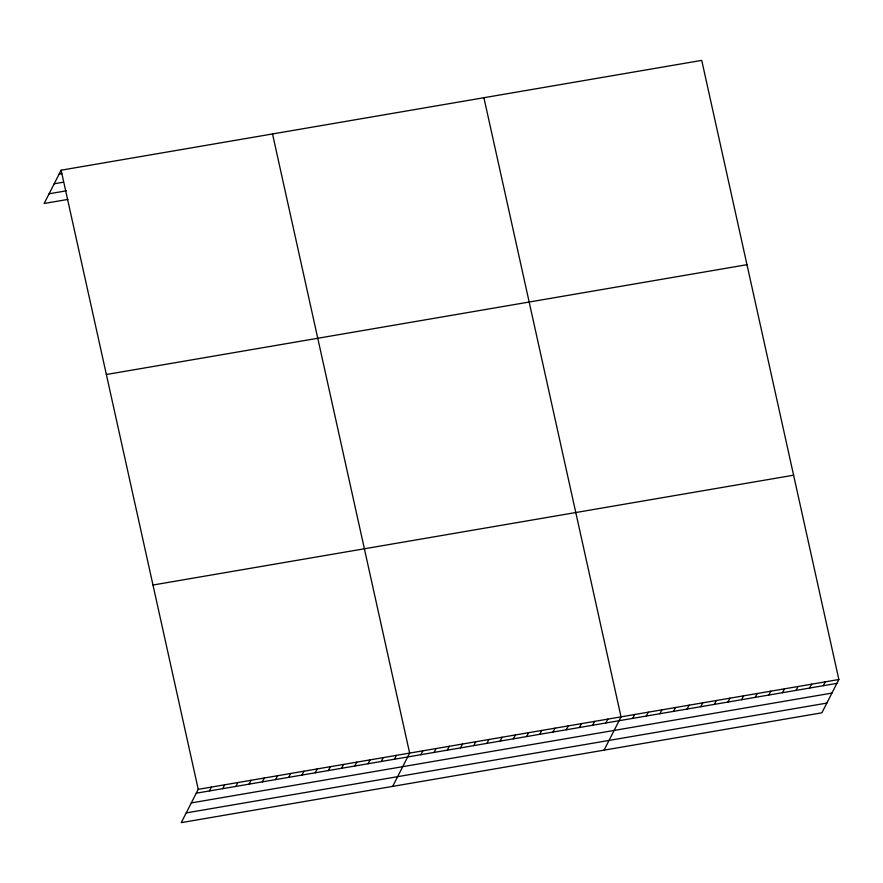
<?xml version="1.0" encoding="UTF-8"?>
<svg xmlns="http://www.w3.org/2000/svg" width="883" height="883" viewBox="0 0 883 883"><rect width="100%" height="100%" fill="white"/><g stroke="black" fill="none" stroke-linecap="round" stroke-linejoin="round"><path stroke-width="1.32" d="M61.115 170.198L198.233 789.336L181.269 822.625L821.885 712.802L838.85 679.513L701.731 60.375L61.115 170.198L44.15 203.487L67.936 199.415M209.481 790.936L211.445 787.073M222.693 788.674L224.657 784.799M235.904 786.411L237.869 782.537M249.116 784.137L251.081 780.274M262.328 781.874L264.293 778.011M275.54 779.612L277.516 775.749M288.752 777.349L290.728 773.475M301.964 775.086L303.94 771.212M315.176 772.813L317.152 768.95M328.388 770.55L330.363 766.687M341.6 768.287L343.575 764.413M354.811 766.025L356.787 762.15M368.034 763.751L369.999 759.888M381.246 761.488L383.211 757.625M394.458 759.225L396.423 755.362M392.681 786.378L409.635 753.089L272.516 133.962M420.882 754.689L422.847 750.826M434.094 752.426L436.059 748.563M447.306 750.164L449.281 746.301M460.518 747.901L462.493 744.027M473.729 745.638L475.705 741.764M486.941 743.365L488.917 739.501M500.153 741.102L502.129 737.239M513.365 738.839L515.341 734.965M526.577 736.577L528.553 732.702M539.789 734.303L541.765 730.44M553.012 732.04L554.977 728.177M566.224 729.777L568.188 725.914M579.436 727.515L581.4 723.641M592.648 725.241L594.612 721.378M605.859 722.978L607.824 719.115M604.082 750.142L621.036 716.853L483.917 97.715M632.681 718.387L634.656 714.513M646.301 716.047L648.265 712.184M659.91 713.718L661.875 709.844M673.519 711.378L675.495 707.515M687.14 709.049L689.104 705.175M700.749 706.709L702.725 702.846M714.358 704.38L716.334 700.517M727.978 702.04L729.943 698.177M741.588 699.711L743.563 695.848M755.197 697.382L757.173 693.508M768.817 695.042L770.782 691.179M782.426 692.714L784.402 688.839M796.036 690.374L798.011 686.51M809.656 688.045L811.62 684.17M823.265 685.705L825.241 681.842M59.139 174.072L61.788 173.62M54.194 183.774L63.444 182.196M49.095 193.785L66.269 190.838M106.357 374.513L746.974 264.69M152.98 585.021L793.596 475.197M198.233 789.336L838.85 679.513M196.269 793.199L836.874 683.376M191.313 802.912L831.929 693.089M186.225 812.912L826.83 703.089"/></g></svg>
